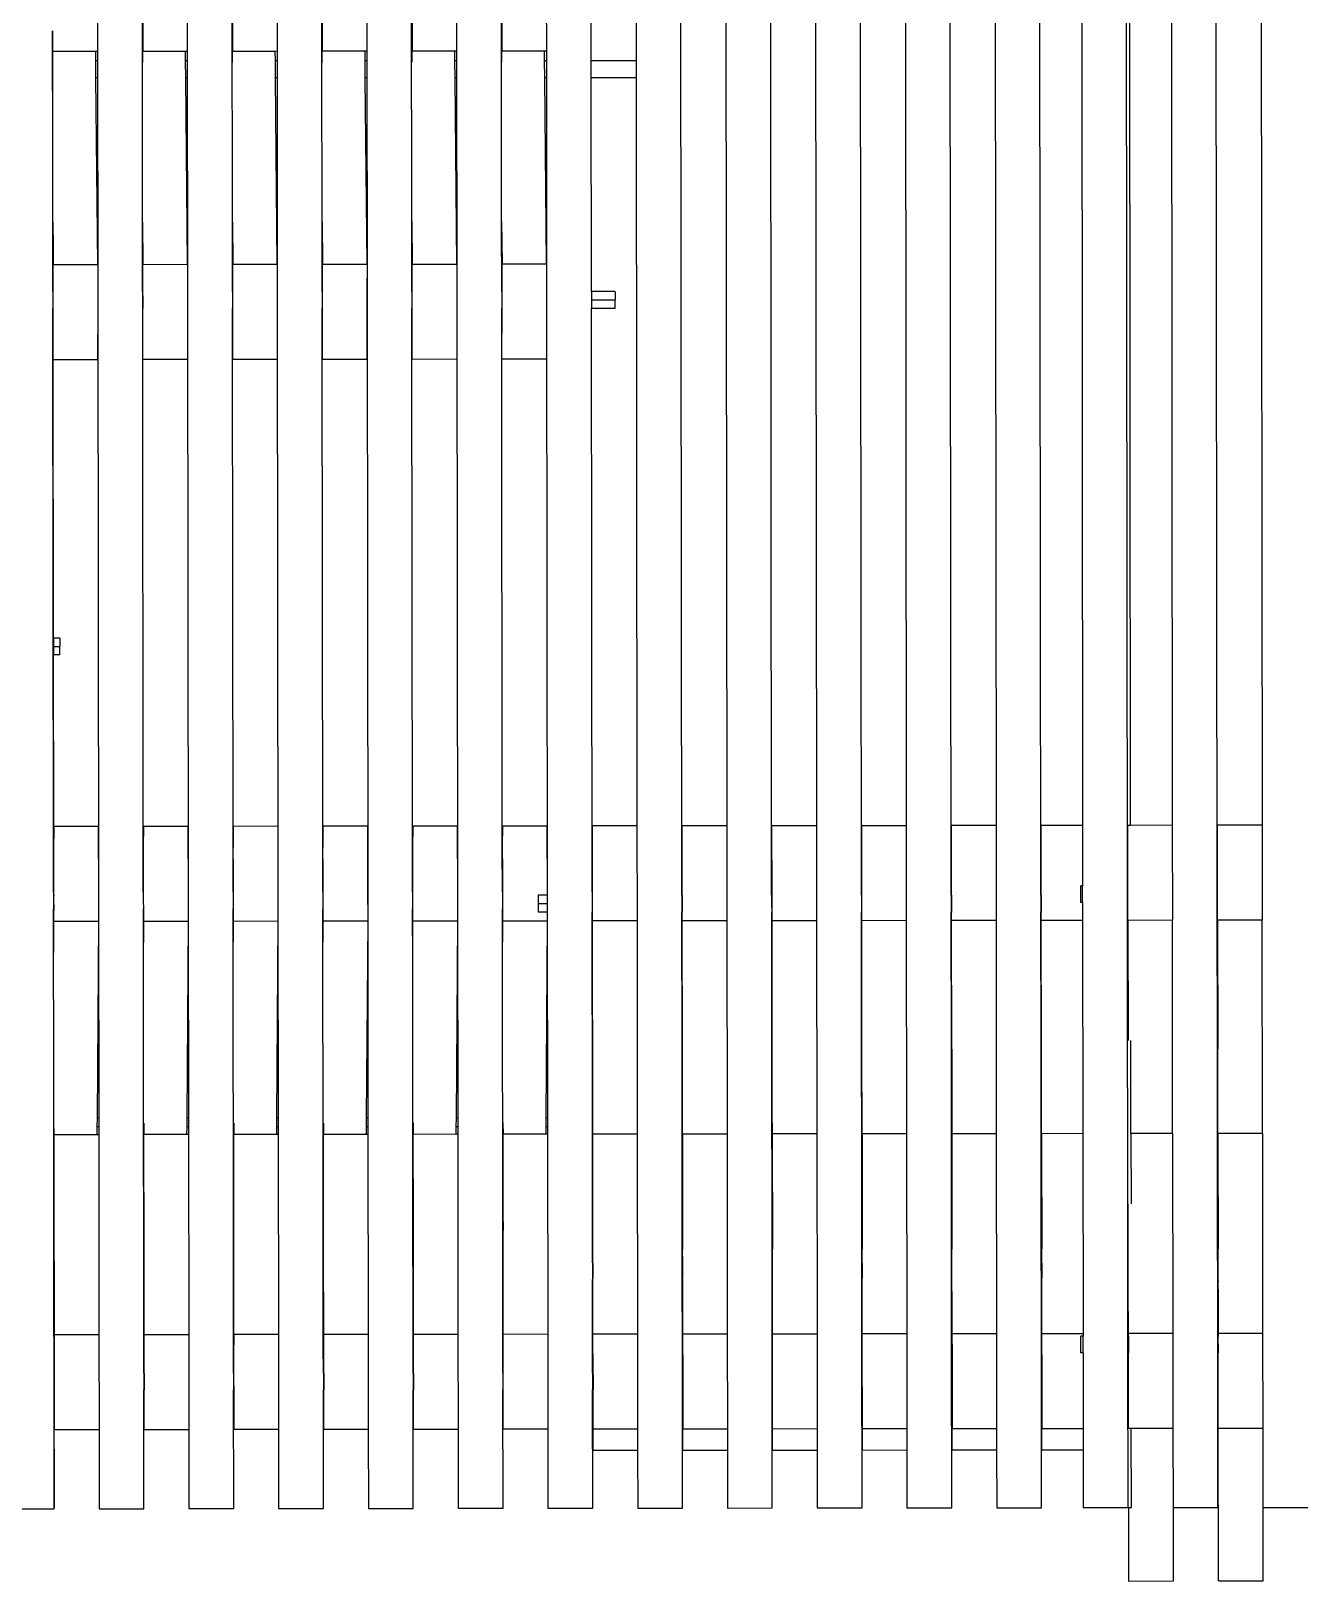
# Model space of a CAD drawing. Extents: x -151 to 185, y -67 to 81.
# Drawn here: x -110.1 to -67.6, y -48.9 to 2.7 of the extents above; entities that cross this region are included whole.
import ezdxf

# ---------------------------------------------------------------- set-up
doc = ezdxf.new("R2010")
doc.units = 0
doc.header["$MEASUREMENT"] = 0
doc.layers.get('0').update_dxf_attribs({"linetype": 'CONTINUOUS'})

msp = doc.modelspace()

# ---------------------------------------------------------------- linework, layer by layer
for p, q in [((-73.555, -25.768), (-73.602, 18.05)), ((-70.563, -25.768), (-70.61, 18.05)), ((-72.104, 16.005), (-72.061, -23.737)), ((-69.111, 16.009), (-69.069, -23.734)), ((-107.894, 8.703), (-107.887, 2.047)), ((-104.902, 8.703), (-104.895, 2.047)), ((-101.91, 8.706), (-101.903, 2.051)), ((-98.918, 8.709), (-98.911, 2.054)), ((-95.926, 8.712), (-95.919, 2.057)), ((-100.406, 1.671), (-100.411, 5.891)), ((-100.398, 5.891), (-100.394, 2.052)), ((-94.422, 1.678), (-94.427, 5.897)), ((-94.414, 5.897), (-94.41, 2.059)), ((-92.93, 5.551), (-92.927, 2.06)), ((-91.43, 1.72), (-91.434, 5.551)), ((-88.408, -26.08), (-88.442, 5.551)), ((-85.416, -26.08), (-85.45, 5.551)), ((-82.424, -26.08), (-82.458, 5.551)), ((-79.432, -26.08), (-79.466, 5.551)), ((-76.44, -26.08), (-76.474, 5.551)), ((-73.45, -23.739), (-73.482, 5.551)), ((-106.385, -3.651), (-106.394, 4.294)), ((-106.381, 4.294), (-106.378, 2.046)), ((-103.393, -3.648), (-103.401, 4.294)), ((-103.389, 4.294), (-103.386, 2.049)), ((-97.409, -3.641), (-97.417, 4.294)), ((-97.405, 4.294), (-97.402, 2.055)), ((-89.936, 3.595), (-89.934, 1.72)), ((-86.944, 3.598), (-86.915, -23.755)), ((-83.952, 3.602), (-83.922, -23.752)), ((-80.96, 3.605), (-80.93, -23.749)), ((-77.968, 3.608), (-77.938, -23.746)), ((-75.082, 3.611), (-75.053, -23.742)), ((-109.38, -1.287), (-109.384, 2.719)), ((-109.377, 2.046), (-109.378, 2.719)), ((-109.377, 2.046), (-107.948, 2.047)), ((-109.373, -1.287), (-109.377, 2.046)), ((-107.948, 2.047), (-107.887, 2.047)), ((-107.945, 1.72), (-107.948, 2.047)), ((-107.887, 1.72), (-107.945, 1.72)), ((-107.939, 1.162), (-107.945, 1.72)), ((-107.887, 2.047), (-107.887, 1.72)), ((-107.887, 1.72), (-107.886, 1.162)), ((-106.378, 2.046), (-104.956, 2.047)), ((-106.378, 1.665), (-106.378, 2.046)), ((-104.956, 2.047), (-104.895, 2.047)), ((-104.953, 1.72), (-104.956, 2.047)), ((-104.895, 1.72), (-104.953, 1.72)), ((-104.947, 1.162), (-104.953, 1.72)), ((-104.895, 2.047), (-104.895, 1.72)), ((-104.895, 1.72), (-104.894, 1.162)), ((-103.386, 2.049), (-101.964, 2.05)), ((-103.386, 1.668), (-103.386, 2.049)), ((-101.964, 2.05), (-101.903, 2.051)), ((-101.96, 1.72), (-101.964, 2.05)), ((-101.903, 1.72), (-101.96, 1.72)), ((-101.955, 1.162), (-101.96, 1.72)), ((-101.903, 2.051), (-101.903, 1.72)), ((-101.903, 1.72), (-101.902, 1.162)), ((-100.401, -3.645), (-100.406, 1.671)), ((-100.394, 2.052), (-98.971, 2.054)), ((-100.394, 1.671), (-100.394, 2.052)), ((-98.971, 2.054), (-98.911, 2.054)), ((-98.968, 1.72), (-98.971, 2.054)), ((-98.91, 1.72), (-98.968, 1.72)), ((-98.963, 1.162), (-98.968, 1.72)), ((-98.911, 2.054), (-98.91, 1.72)), ((-98.91, 1.72), (-98.91, 1.162)), ((-97.402, 2.055), (-95.979, 2.057)), ((-97.402, 1.674), (-97.402, 2.055)), ((-95.979, 2.057), (-95.919, 2.057)), ((-95.976, 1.72), (-95.979, 2.057)), ((-95.918, 1.72), (-95.976, 1.72)), ((-95.971, 1.162), (-95.976, 1.72)), ((-95.919, 2.057), (-95.918, 1.72)), ((-95.918, 1.72), (-95.918, 1.162)), ((-94.417, -3.639), (-94.422, 1.678)), ((-94.41, 2.059), (-92.987, 2.06)), ((-94.41, 1.678), (-94.41, 2.059)), ((-92.987, 2.06), (-92.927, 2.06)), ((-92.984, 1.72), (-92.987, 2.06)), ((-92.926, 1.72), (-92.984, 1.72)), ((-92.979, 1.162), (-92.984, 1.72)), ((-92.927, 2.06), (-92.926, 1.72)), ((-92.926, 1.72), (-92.926, 1.162)), ((-89.934, 1.72), (-91.43, 1.72)), ((-91.43, 1.162), (-91.43, 1.72)), ((-89.934, 1.72), (-89.934, 1.162)), ((-107.886, 1.162), (-107.939, 1.162)), ((-107.88, -5.059), (-107.939, 1.162)), ((-107.886, 1.162), (-107.88, -5.059)), ((-104.894, 1.162), (-104.947, 1.162)), ((-104.888, -5.056), (-104.947, 1.162)), ((-104.894, 1.162), (-104.888, -5.056)), ((-101.902, 1.162), (-101.955, 1.162)), ((-101.896, -5.053), (-101.955, 1.162)), ((-101.902, 1.162), (-101.896, -5.053)), ((-98.91, 1.162), (-98.963, 1.162)), ((-98.904, -5.05), (-98.963, 1.162)), ((-98.91, 1.162), (-98.904, -5.05)), ((-95.918, 1.162), (-95.971, 1.162)), ((-95.912, -5.047), (-95.971, 1.162)), ((-95.918, 1.162), (-95.912, -5.047)), ((-92.926, 1.162), (-92.979, 1.162)), ((-92.92, -5.043), (-92.979, 1.162)), ((-92.926, 1.162), (-92.92, -5.043)), ((-89.934, 1.162), (-91.43, 1.162)), ((-91.422, -5.966), (-91.43, 1.162)), ((-89.934, 1.162), (-89.907, -23.758)), ((-95.915, -0.978), (-95.928, -0.978)), ((-95.928, -0.978), (-95.915, -0.978)), ((-109.377, -3.655), (-109.38, -1.287)), ((-109.377, -3.655), (-109.37, -4.516)), ((-109.375, -5.966), (-109.377, -3.655)), ((-106.385, -3.651), (-106.372, -5.058)), ((-106.383, -5.966), (-106.385, -3.651)), ((-103.393, -3.648), (-103.38, -5.055)), ((-103.39, -5.966), (-103.393, -3.648)), ((-100.401, -3.645), (-100.387, -5.051)), ((-100.398, -5.966), (-100.401, -3.645)), ((-97.409, -3.641), (-97.395, -5.048)), ((-97.406, -5.966), (-97.409, -3.641)), ((-94.417, -3.639), (-94.403, -5.045)), ((-94.414, -5.966), (-94.417, -3.639)), ((-109.37, -4.516), (-109.37, -4.583)), ((-109.37, -4.583), (-109.364, -5.061)), ((-109.366, -8.237), (-109.364, -5.061)), ((-109.364, -5.061), (-107.88, -5.059)), ((-107.88, -5.059), (-107.881, -5.966)), ((-107.88, -5.059), (-107.879, -5.966)), ((-106.372, -5.058), (-104.888, -5.056)), ((-106.372, -5.966), (-106.372, -5.058)), ((-104.888, -5.056), (-104.889, -5.966)), ((-104.888, -5.056), (-104.886, -5.966)), ((-103.38, -5.055), (-101.896, -5.053)), ((-103.38, -5.966), (-103.38, -5.055)), ((-101.896, -5.053), (-101.897, -5.966)), ((-101.896, -5.053), (-101.894, -5.966)), ((-100.388, -5.966), (-100.387, -5.051)), ((-100.387, -5.051), (-98.904, -5.05)), ((-98.904, -5.05), (-98.905, -5.966)), ((-98.904, -5.05), (-98.902, -5.966)), ((-97.396, -5.966), (-97.395, -5.048)), ((-97.395, -5.048), (-95.912, -5.047)), ((-95.912, -5.047), (-95.913, -5.966)), ((-95.912, -5.047), (-95.91, -5.966)), ((-94.404, -5.966), (-94.403, -5.045)), ((-94.403, -5.045), (-92.92, -5.043)), ((-92.92, -5.043), (-92.921, -5.966)), ((-92.92, -5.043), (-92.918, -5.966)), ((-109.367, -5.966), (-109.375, -5.966)), ((-109.375, -5.966), (-109.374, -6.245)), ((-107.879, -5.966), (-107.881, -5.966)), ((-107.881, -5.966), (-107.881, -6.245)), ((-107.879, -5.966), (-107.878, -6.245)), ((-106.372, -5.966), (-106.383, -5.966)), ((-106.383, -5.966), (-106.382, -6.245)), ((-106.373, -6.245), (-106.372, -5.966)), ((-104.886, -5.966), (-104.889, -5.966)), ((-104.889, -5.966), (-104.889, -6.245)), ((-104.886, -5.966), (-104.886, -6.245)), ((-103.38, -5.966), (-103.39, -5.966)), ((-103.39, -5.966), (-103.39, -6.245)), ((-103.38, -6.245), (-103.38, -5.966)), ((-101.894, -5.966), (-101.897, -5.966)), ((-101.897, -5.966), (-101.897, -6.245)), ((-101.894, -5.966), (-101.894, -6.245)), ((-100.388, -5.966), (-100.398, -5.966)), ((-100.398, -5.966), (-100.398, -6.245)), ((-100.388, -6.245), (-100.388, -5.966)), ((-98.902, -5.966), (-98.905, -5.966)), ((-98.905, -5.966), (-98.905, -6.245)), ((-98.902, -5.966), (-98.902, -6.245)), ((-97.396, -5.966), (-97.406, -5.966)), ((-97.406, -5.966), (-97.406, -6.245)), ((-97.396, -6.245), (-97.396, -5.966)), ((-95.91, -5.966), (-95.913, -5.966)), ((-95.913, -5.966), (-95.913, -6.245)), ((-95.91, -5.966), (-95.91, -6.245)), ((-94.404, -5.966), (-94.414, -5.966)), ((-94.414, -5.966), (-94.414, -6.245)), ((-94.404, -6.245), (-94.404, -5.966)), ((-92.918, -5.966), (-92.921, -5.966)), ((-92.921, -5.966), (-92.921, -6.245)), ((-92.918, -5.966), (-92.918, -6.245)), ((-90.634, -5.966), (-91.422, -5.966)), ((-91.422, -5.966), (-91.422, -6.245)), ((-90.634, -5.968), (-90.634, -6.245)), ((-109.374, -6.245), (-109.368, -6.245)), ((-109.374, -6.245), (-109.374, -6.524)), ((-109.367, -6.524), (-109.374, -6.524)), ((-109.373, -7.517), (-109.374, -6.524)), ((-107.882, -6.524), (-107.883, -8.235)), ((-107.881, -6.245), (-107.882, -6.524)), ((-107.878, -6.524), (-107.882, -6.524)), ((-107.881, -6.245), (-107.878, -6.245)), ((-107.878, -6.245), (-107.878, -6.524)), ((-107.878, -6.524), (-107.857, -25.973)), ((-106.382, -6.245), (-106.373, -6.245)), ((-106.382, -6.245), (-106.382, -6.524)), ((-106.373, -6.524), (-106.382, -6.524)), ((-106.381, -7.517), (-106.382, -6.524)), ((-106.374, -8.233), (-106.373, -6.524)), ((-106.373, -6.524), (-106.373, -6.245)), ((-104.889, -6.524), (-104.891, -8.232)), ((-104.889, -6.245), (-104.886, -6.245)), ((-104.889, -6.245), (-104.889, -6.524)), ((-104.886, -6.524), (-104.889, -6.524)), ((-104.886, -6.245), (-104.886, -6.524)), ((-104.886, -6.524), (-104.865, -25.973)), ((-103.39, -6.245), (-103.38, -6.245)), ((-103.39, -6.245), (-103.39, -6.524)), ((-103.381, -6.524), (-103.39, -6.524)), ((-103.389, -7.513), (-103.39, -6.524)), ((-103.382, -8.23), (-103.381, -6.524)), ((-103.381, -6.524), (-103.38, -6.245)), ((-101.897, -6.524), (-101.899, -8.229)), ((-101.897, -6.245), (-101.894, -6.245)), ((-101.897, -6.245), (-101.897, -6.524)), ((-101.894, -6.524), (-101.897, -6.524)), ((-101.894, -6.245), (-101.894, -6.524)), ((-101.894, -6.524), (-101.873, -25.973)), ((-100.398, -6.245), (-100.388, -6.245)), ((-100.398, -6.245), (-100.398, -6.524)), ((-100.389, -6.524), (-100.398, -6.524)), ((-100.397, -7.511), (-100.398, -6.524)), ((-100.39, -8.227), (-100.389, -6.524)), ((-100.389, -6.524), (-100.388, -6.245)), ((-98.905, -6.524), (-98.906, -8.225)), ((-98.905, -6.245), (-98.902, -6.245)), ((-98.905, -6.245), (-98.905, -6.524)), ((-98.902, -6.524), (-98.905, -6.524)), ((-98.902, -6.245), (-98.902, -6.524)), ((-98.902, -6.524), (-98.881, -25.973)), ((-97.406, -6.245), (-97.396, -6.245)), ((-97.406, -6.245), (-97.406, -6.524)), ((-97.396, -6.524), (-97.406, -6.524)), ((-97.405, -7.508), (-97.406, -6.524)), ((-97.398, -8.224), (-97.396, -6.524)), ((-97.396, -6.524), (-97.396, -6.245)), ((-95.913, -6.524), (-95.914, -8.222)), ((-95.913, -6.245), (-95.91, -6.245)), ((-95.913, -6.245), (-95.913, -6.524)), ((-95.91, -6.524), (-95.913, -6.524)), ((-95.91, -6.245), (-95.91, -6.524)), ((-95.91, -6.524), (-95.889, -25.973)), ((-94.414, -6.245), (-94.404, -6.245)), ((-94.414, -6.245), (-94.413, -6.524)), ((-94.404, -6.524), (-94.413, -6.524)), ((-94.412, -7.504), (-94.413, -6.524)), ((-94.406, -8.221), (-94.404, -6.524)), ((-94.404, -6.524), (-94.404, -6.245)), ((-92.921, -6.524), (-92.922, -8.219)), ((-92.921, -6.245), (-92.918, -6.245)), ((-92.921, -6.245), (-92.921, -6.524)), ((-92.917, -6.524), (-92.921, -6.524)), ((-92.918, -6.245), (-92.917, -6.524)), ((-92.917, -6.524), (-92.896, -25.973)), ((-91.422, -6.245), (-90.634, -6.245)), ((-91.422, -6.245), (-91.421, -6.524)), ((-90.634, -6.524), (-91.421, -6.524)), ((-91.4, -25.973), (-91.421, -6.524)), ((-90.634, -6.523), (-90.634, -6.245)), ((-109.366, -8.237), (-109.373, -7.517)), ((-109.355, -24.498), (-109.373, -7.517)), ((-106.374, -8.233), (-106.381, -7.517)), ((-106.363, -24.492), (-106.381, -7.517)), ((-103.382, -8.23), (-103.389, -7.513)), ((-103.371, -24.489), (-103.389, -7.513)), ((-100.39, -8.227), (-100.397, -7.511)), ((-100.378, -24.486), (-100.397, -7.511)), ((-97.398, -8.224), (-97.405, -7.508)), ((-97.386, -24.482), (-97.405, -7.508)), ((-94.406, -8.221), (-94.412, -7.504)), ((-94.394, -24.48), (-94.412, -7.504)), ((-107.883, -8.235), (-109.366, -8.237)), ((-109.356, -17.514), (-109.366, -8.237)), ((-104.891, -8.232), (-106.374, -8.233)), ((-101.899, -8.229), (-103.382, -8.23)), ((-98.906, -8.225), (-100.39, -8.227)), ((-95.914, -8.222), (-97.398, -8.224)), ((-92.922, -8.219), (-94.406, -8.221)), ((-109.139, -17.514), (-109.356, -17.514)), ((-109.356, -17.514), (-109.356, -17.792)), ((-109.139, -17.515), (-109.139, -17.792)), ((-109.356, -17.792), (-109.139, -17.792)), ((-109.356, -17.792), (-109.355, -18.071)), ((-109.139, -18.071), (-109.355, -18.071)), ((-109.349, -23.779), (-109.355, -18.071)), ((-109.139, -18.07), (-109.139, -17.792)), ((-88.399, -23.757), (-86.915, -23.755)), ((-86.915, -23.755), (-86.911, -26.931)), ((-85.407, -23.754), (-83.922, -23.752)), ((-85.404, -26.08), (-85.407, -23.754)), ((-83.922, -23.752), (-83.919, -26.928)), ((-82.415, -23.75), (-80.93, -23.749)), ((-82.412, -26.08), (-82.415, -23.75)), ((-80.93, -23.749), (-80.927, -26.924)), ((-79.422, -23.747), (-77.938, -23.746)), ((-79.42, -26.08), (-79.422, -23.747)), ((-77.938, -23.746), (-77.935, -26.921)), ((-76.43, -23.744), (-75.053, -23.742)), ((-76.428, -26.08), (-76.43, -23.744)), ((-75.053, -23.742), (-75.051, -25.768)), ((-73.545, -23.739), (-73.45, -23.739)), ((-73.543, -25.768), (-73.545, -23.739)), ((-73.45, -23.739), (-72.061, -23.737)), ((-72.061, -23.737), (-72.058, -26.913)), ((-70.553, -23.736), (-69.069, -23.734)), ((-70.551, -25.768), (-70.553, -23.736)), ((-69.069, -23.734), (-69.065, -26.91)), ((-109.349, -23.885), (-109.355, -24.498)), ((-109.349, -23.779), (-107.866, -23.778)), ((-109.349, -23.779), (-109.349, -23.885)), ((-109.347, -25.973), (-109.349, -23.885)), ((-109.343, -25.973), (-109.349, -23.885)), ((-107.866, -23.778), (-107.86, -25.973)), ((-106.357, -23.776), (-106.363, -24.492)), ((-106.357, -23.776), (-104.874, -23.775)), ((-106.351, -25.973), (-106.357, -23.776)), ((-104.874, -23.775), (-104.868, -25.973)), ((-103.365, -23.773), (-103.371, -24.489)), ((-103.365, -23.773), (-101.882, -23.771)), ((-103.359, -25.973), (-103.365, -23.773)), ((-101.882, -23.771), (-101.876, -25.973)), ((-100.373, -23.77), (-100.378, -24.486)), ((-100.373, -23.77), (-98.89, -23.768)), ((-100.367, -25.973), (-100.373, -23.77)), ((-98.89, -23.768), (-98.883, -25.973)), ((-97.381, -23.766), (-97.386, -24.482)), ((-97.381, -23.766), (-95.898, -23.765)), ((-97.375, -25.973), (-97.381, -23.766)), ((-95.898, -23.765), (-95.891, -25.973)), ((-94.389, -23.763), (-94.394, -24.48)), ((-94.389, -23.763), (-92.906, -23.762)), ((-94.382, -25.973), (-94.389, -23.763)), ((-92.906, -23.762), (-92.899, -25.973)), ((-91.391, -23.76), (-89.907, -23.758)), ((-91.389, -25.973), (-91.391, -23.76)), ((-89.907, -23.758), (-89.903, -26.934)), ((-88.396, -26.08), (-88.399, -23.757)), ((-109.353, -25.973), (-109.355, -24.498)), ((-106.361, -25.973), (-106.363, -24.492)), ((-103.369, -25.973), (-103.371, -24.489)), ((-100.377, -25.973), (-100.378, -24.486)), ((-97.385, -25.973), (-97.386, -24.482)), ((-94.393, -25.973), (-94.394, -24.48)), ((-75.051, -25.768), (-75.115, -25.768)), ((-75.115, -26.324), (-75.115, -25.769)), ((-75.05, -26.325), (-75.051, -25.768)), ((-73.543, -25.768), (-73.555, -25.768)), ((-73.554, -26.325), (-73.555, -25.768)), ((-73.542, -26.325), (-73.543, -25.768)), ((-70.551, -25.768), (-70.563, -25.768)), ((-70.562, -26.325), (-70.563, -25.768)), ((-70.55, -26.325), (-70.551, -25.768)), ((-109.347, -25.973), (-109.353, -25.973)), ((-109.353, -25.973), (-109.353, -26.252)), ((-109.353, -26.252), (-109.347, -26.252)), ((-109.353, -26.252), (-109.353, -26.531)), ((-109.347, -25.998), (-109.347, -25.973)), ((-109.343, -25.973), (-109.347, -25.973)), ((-109.347, -26.026), (-109.347, -26.005)), ((-109.343, -26.026), (-109.347, -26.026)), ((-109.347, -26.055), (-109.347, -26.026)), ((-109.347, -26.065), (-109.347, -26.112)), ((-109.347, -26.162), (-109.347, -26.124)), ((-109.347, -26.214), (-109.347, -26.175)), ((-109.347, -26.252), (-109.347, -26.227)), ((-109.347, -26.252), (-109.342, -26.252)), ((-109.347, -26.277), (-109.347, -26.252)), ((-109.347, -26.305), (-109.347, -26.29)), ((-109.347, -26.305), (-109.342, -26.305)), ((-109.347, -26.329), (-109.347, -26.305)), ((-109.343, -26.026), (-109.343, -25.973)), ((-109.342, -26.252), (-109.343, -26.026)), ((-109.342, -26.305), (-109.342, -26.252)), ((-109.342, -26.531), (-109.342, -26.305)), ((-107.857, -25.973), (-107.86, -25.973)), ((-107.86, -25.973), (-107.859, -26.252)), ((-107.859, -26.252), (-107.857, -26.252)), ((-107.859, -26.252), (-107.858, -26.531)), ((-107.857, -25.973), (-107.857, -26.252)), ((-107.857, -26.252), (-107.857, -26.531)), ((-106.351, -25.973), (-106.361, -25.973)), ((-106.361, -25.973), (-106.361, -26.252)), ((-106.361, -26.252), (-106.35, -26.252)), ((-106.361, -26.252), (-106.36, -26.531)), ((-106.35, -26.252), (-106.351, -25.973)), ((-106.349, -26.531), (-106.35, -26.252)), ((-104.865, -25.973), (-104.868, -25.973)), ((-104.868, -25.973), (-104.867, -26.252)), ((-104.867, -26.252), (-104.865, -26.252)), ((-104.867, -26.252), (-104.866, -26.531)), ((-104.865, -25.973), (-104.865, -26.252)), ((-104.865, -26.252), (-104.864, -26.531)), ((-103.359, -25.973), (-103.369, -25.973)), ((-103.369, -25.973), (-103.369, -26.252)), ((-103.369, -26.252), (-103.358, -26.252)), ((-103.369, -26.252), (-103.368, -26.531)), ((-103.358, -26.252), (-103.359, -25.973)), ((-103.357, -26.531), (-103.358, -26.252)), ((-101.873, -25.973), (-101.876, -25.973)), ((-101.876, -25.973), (-101.875, -26.252)), ((-101.875, -26.252), (-101.873, -26.252)), ((-101.875, -26.252), (-101.874, -26.531)), ((-101.873, -25.973), (-101.873, -26.252)), ((-101.873, -26.252), (-101.872, -26.531)), ((-100.367, -25.973), (-100.377, -25.973)), ((-100.377, -25.973), (-100.377, -26.252)), ((-100.377, -26.252), (-100.366, -26.252)), ((-100.377, -26.252), (-100.376, -26.531)), ((-100.366, -26.252), (-100.367, -25.973)), ((-100.365, -26.531), (-100.366, -26.252)), ((-98.881, -25.973), (-98.883, -25.973)), ((-98.883, -25.973), (-98.883, -26.252)), ((-98.883, -26.252), (-98.88, -26.252)), ((-98.883, -26.252), (-98.882, -26.531)), ((-98.881, -25.973), (-98.88, -26.252)), ((-98.88, -26.252), (-98.88, -26.531)), ((-97.375, -25.973), (-97.385, -25.973)), ((-97.385, -25.973), (-97.384, -26.252)), ((-97.384, -26.252), (-97.374, -26.252)), ((-97.384, -26.252), (-97.384, -26.531)), ((-97.374, -26.252), (-97.375, -25.973)), ((-97.373, -26.531), (-97.374, -26.252)), ((-95.889, -25.973), (-95.891, -25.973)), ((-95.891, -25.973), (-95.89, -26.252)), ((-95.89, -26.252), (-95.888, -26.252)), ((-95.89, -26.252), (-95.89, -26.531)), ((-95.889, -25.973), (-95.888, -26.252)), ((-95.888, -26.252), (-95.888, -26.531)), ((-94.382, -25.973), (-94.393, -25.973)), ((-94.393, -25.973), (-94.392, -26.252)), ((-94.392, -26.252), (-94.382, -26.252)), ((-94.392, -26.252), (-94.392, -26.531)), ((-94.382, -26.252), (-94.382, -25.973)), ((-94.381, -26.531), (-94.382, -26.252)), ((-92.899, -26.08), (-93.197, -26.08)), ((-93.197, -26.081), (-93.197, -26.358)), ((-92.896, -25.973), (-92.899, -25.973)), ((-92.899, -25.973), (-92.899, -26.08)), ((-92.899, -26.08), (-92.899, -26.111)), ((-92.896, -26.08), (-92.899, -26.08)), ((-92.899, -26.118), (-92.899, -26.161)), ((-92.899, -26.172), (-92.898, -26.218)), ((-92.898, -26.23), (-92.898, -26.252)), ((-92.898, -26.252), (-92.896, -26.252)), ((-92.898, -26.252), (-92.898, -26.269)), ((-92.898, -26.282), (-92.898, -26.333)), ((-92.896, -25.973), (-92.896, -26.08)), ((-92.896, -26.08), (-92.896, -26.252)), ((-92.896, -26.252), (-92.896, -26.358)), ((-91.389, -25.973), (-91.4, -25.973)), ((-91.4, -25.973), (-91.4, -26.08)), ((-91.388, -26.08), (-91.4, -26.08)), ((-91.4, -26.08), (-91.4, -26.252)), ((-91.4, -26.252), (-91.388, -26.252)), ((-91.4, -26.252), (-91.4, -26.358)), ((-91.388, -26.08), (-91.389, -25.973)), ((-91.388, -26.252), (-91.388, -26.08)), ((-91.388, -26.358), (-91.388, -26.252)), ((-88.396, -26.08), (-88.408, -26.08)), ((-88.408, -26.08), (-88.408, -26.358)), ((-88.396, -26.08), (-88.396, -26.358)), ((-85.404, -26.08), (-85.416, -26.08)), ((-85.416, -26.08), (-85.416, -26.358)), ((-85.404, -26.358), (-85.404, -26.08)), ((-82.412, -26.08), (-82.424, -26.08)), ((-82.424, -26.08), (-82.424, -26.358)), ((-82.412, -26.358), (-82.412, -26.08)), ((-79.42, -26.08), (-79.432, -26.08)), ((-79.432, -26.08), (-79.432, -26.358)), ((-79.42, -26.08), (-79.42, -26.358)), ((-76.428, -26.08), (-76.44, -26.08)), ((-76.44, -26.08), (-76.439, -26.358)), ((-76.428, -26.08), (-76.428, -26.358)), ((-75.05, -26.325), (-75.115, -26.325)), ((-75.05, -26.325), (-75.05, -26.918)), ((-73.542, -26.325), (-73.554, -26.325)), ((-73.541, -38.658), (-73.554, -26.325)), ((-73.542, -26.915), (-73.542, -26.325)), ((-70.55, -26.325), (-70.562, -26.325)), ((-70.557, -31.198), (-70.562, -26.325)), ((-70.55, -26.911), (-70.55, -26.325)), ((-109.346, -26.531), (-109.353, -26.531)), ((-109.351, -28.365), (-109.353, -26.531)), ((-109.347, -26.38), (-109.347, -26.342)), ((-109.347, -26.392), (-109.346, -26.439)), ((-109.346, -26.449), (-109.346, -26.493)), ((-109.346, -26.531), (-109.346, -26.5)), ((-109.342, -26.531), (-109.346, -26.531)), ((-109.346, -26.531), (-109.346, -26.584)), ((-109.341, -26.584), (-109.346, -26.584)), ((-109.345, -27.623), (-109.346, -26.584)), ((-109.341, -26.584), (-109.342, -26.531)), ((-109.34, -26.955), (-109.341, -26.584)), ((-107.857, -26.531), (-107.858, -26.531)), ((-107.858, -26.531), (-107.857, -26.953)), ((-107.857, -26.531), (-107.857, -26.953)), ((-106.349, -26.531), (-106.36, -26.531)), ((-106.359, -28.359), (-106.36, -26.531)), ((-106.348, -26.952), (-106.349, -26.531)), ((-104.864, -26.531), (-104.866, -26.531)), ((-104.866, -26.531), (-104.865, -26.95)), ((-104.864, -26.531), (-104.865, -26.95)), ((-103.357, -26.531), (-103.368, -26.531)), ((-103.366, -28.355), (-103.368, -26.531)), ((-103.356, -26.948), (-103.357, -26.531)), ((-101.872, -26.531), (-101.874, -26.531)), ((-101.874, -26.531), (-101.873, -26.947)), ((-101.872, -26.531), (-101.873, -26.947)), ((-100.365, -26.531), (-100.376, -26.531)), ((-100.374, -28.352), (-100.376, -26.531)), ((-100.364, -26.945), (-100.365, -26.531)), ((-98.88, -26.531), (-98.882, -26.531)), ((-98.882, -26.531), (-98.881, -26.944)), ((-98.88, -26.531), (-98.881, -26.944)), ((-97.373, -26.531), (-97.384, -26.531)), ((-97.382, -28.349), (-97.384, -26.531)), ((-97.372, -26.942), (-97.373, -26.531)), ((-95.888, -26.531), (-95.89, -26.531)), ((-95.89, -26.531), (-95.888, -26.941)), ((-95.888, -26.531), (-95.888, -26.941)), ((-94.381, -26.531), (-94.392, -26.531)), ((-94.39, -28.345), (-94.392, -26.531)), ((-94.38, -26.939), (-94.381, -26.531)), ((-93.197, -26.358), (-92.898, -26.358)), ((-93.197, -26.358), (-93.197, -26.636)), ((-92.897, -26.637), (-93.197, -26.637)), ((-92.898, -26.346), (-92.898, -26.358)), ((-92.898, -26.358), (-92.898, -26.383)), ((-92.898, -26.358), (-92.896, -26.358)), ((-92.898, -26.396), (-92.898, -26.435)), ((-92.898, -26.448), (-92.898, -26.486)), ((-92.898, -26.499), (-92.897, -26.531)), ((-92.896, -26.531), (-92.897, -26.531)), ((-92.897, -26.531), (-92.897, -26.545)), ((-92.897, -26.555), (-92.897, -26.606)), ((-92.897, -26.612), (-92.897, -26.637)), ((-92.897, -26.637), (-92.896, -26.937)), ((-92.896, -26.637), (-92.897, -26.637)), ((-92.896, -26.358), (-92.896, -26.531)), ((-92.896, -26.531), (-92.896, -26.637)), ((-92.896, -26.637), (-92.896, -26.937)), ((-91.4, -26.358), (-91.388, -26.358)), ((-91.4, -26.358), (-91.4, -26.531)), ((-91.388, -26.531), (-91.4, -26.531)), ((-91.4, -26.531), (-91.4, -26.637)), ((-91.388, -26.637), (-91.4, -26.637)), ((-91.392, -33.5), (-91.4, -26.637)), ((-91.388, -26.531), (-91.388, -26.358)), ((-91.388, -26.637), (-91.388, -26.531)), ((-91.388, -26.936), (-91.388, -26.637)), ((-88.408, -26.358), (-88.396, -26.358)), ((-88.408, -26.358), (-88.408, -26.637)), ((-88.396, -26.637), (-88.408, -26.637)), ((-88.403, -31.219), (-88.408, -26.637)), ((-88.396, -26.358), (-88.396, -26.637)), ((-88.395, -26.932), (-88.396, -26.637)), ((-85.416, -26.358), (-85.404, -26.358)), ((-85.416, -26.358), (-85.415, -26.637)), ((-85.404, -26.637), (-85.415, -26.637)), ((-85.411, -31.216), (-85.415, -26.637)), ((-85.404, -26.637), (-85.404, -26.358)), ((-85.403, -26.929), (-85.404, -26.637)), ((-82.424, -26.358), (-82.412, -26.358)), ((-82.424, -26.358), (-82.423, -26.637)), ((-82.411, -26.637), (-82.423, -26.637)), ((-82.418, -31.213), (-82.423, -26.637)), ((-82.411, -26.637), (-82.412, -26.358)), ((-82.411, -26.926), (-82.411, -26.637)), ((-79.432, -26.358), (-79.42, -26.358)), ((-79.432, -26.358), (-79.431, -26.637)), ((-79.419, -26.637), (-79.431, -26.637)), ((-79.426, -31.21), (-79.431, -26.637)), ((-79.42, -26.358), (-79.419, -26.637)), ((-79.419, -26.923), (-79.419, -26.637)), ((-76.439, -26.358), (-76.428, -26.358)), ((-76.439, -26.358), (-76.439, -26.637)), ((-76.427, -26.637), (-76.439, -26.637)), ((-76.434, -31.206), (-76.439, -26.637)), ((-76.428, -26.358), (-76.427, -26.637)), ((-76.427, -26.92), (-76.427, -26.637)), ((-109.345, -27.623), (-109.34, -26.955)), ((-107.857, -26.953), (-109.34, -26.955)), ((-107.857, -26.953), (-107.905, -33.5)), ((-107.857, -26.953), (-107.849, -33.5)), ((-106.359, -28.359), (-106.348, -26.952)), ((-104.865, -26.95), (-106.348, -26.952)), ((-104.865, -26.95), (-104.913, -33.5)), ((-104.865, -26.95), (-104.857, -33.5)), ((-103.366, -28.355), (-103.356, -26.948)), ((-101.873, -26.947), (-103.356, -26.948)), ((-101.873, -26.947), (-101.921, -33.5)), ((-101.873, -26.947), (-101.865, -33.5)), ((-100.374, -28.352), (-100.364, -26.945)), ((-98.881, -26.944), (-100.364, -26.945)), ((-98.881, -26.944), (-98.929, -33.5)), ((-98.881, -26.944), (-98.873, -33.5)), ((-97.382, -28.349), (-97.372, -26.942)), ((-95.888, -26.941), (-97.372, -26.942)), ((-95.888, -26.941), (-95.937, -33.5)), ((-95.888, -26.941), (-95.881, -33.5)), ((-94.39, -28.345), (-94.38, -26.939)), ((-92.896, -26.937), (-94.38, -26.939)), ((-92.896, -26.937), (-92.944, -33.5)), ((-92.896, -26.937), (-92.888, -33.5)), ((-89.903, -26.934), (-91.388, -26.936)), ((-91.381, -33.5), (-91.388, -26.936)), ((-89.903, -26.934), (-89.896, -34.038)), ((-86.911, -26.931), (-88.395, -26.932)), ((-88.391, -31.219), (-88.395, -26.932)), ((-86.911, -26.931), (-86.904, -34.034)), ((-83.919, -26.928), (-85.403, -26.929)), ((-85.399, -31.216), (-85.403, -26.929)), ((-83.919, -26.928), (-83.911, -34.031)), ((-80.927, -26.924), (-82.411, -26.926)), ((-82.407, -31.213), (-82.411, -26.926)), ((-80.927, -26.924), (-80.919, -34.028)), ((-77.935, -26.921), (-79.419, -26.923)), ((-79.414, -31.21), (-79.419, -26.923)), ((-77.935, -26.921), (-77.927, -34.025)), ((-75.05, -26.918), (-76.427, -26.92)), ((-76.422, -31.206), (-76.427, -26.92)), ((-75.05, -26.918), (-75.042, -34.022)), ((-72.058, -26.913), (-73.542, -26.915)), ((-73.542, -26.915), (-73.537, -30.919)), ((-72.05, -34.017), (-72.058, -26.913)), ((-69.065, -26.91), (-70.55, -26.911)), ((-70.55, -26.911), (-70.545, -31.198)), ((-69.058, -34.013), (-69.065, -26.91)), ((-109.351, -28.365), (-109.345, -27.623)), ((-109.348, -30.729), (-109.351, -28.365)), ((-106.353, -33.674), (-106.359, -28.359)), ((-103.357, -36.965), (-103.366, -28.355)), ((-100.369, -33.668), (-100.374, -28.352)), ((-97.373, -36.965), (-97.382, -28.349)), ((-94.381, -36.965), (-94.39, -28.345)), ((-109.339, -39.018), (-109.348, -30.729)), ((-109.335, -36.965), (-109.342, -30.729)), ((-73.439, -34.018), (-73.442, -30.919)), ((-95.883, -31.009), (-95.896, -31.009)), ((-95.896, -31.009), (-95.883, -31.009)), ((-88.391, -31.219), (-88.403, -31.219)), ((-88.399, -34.395), (-88.403, -31.219)), ((-88.387, -34.036), (-88.391, -31.219)), ((-85.399, -31.216), (-85.411, -31.216)), ((-85.403, -37.872), (-85.411, -31.216)), ((-85.396, -33.652), (-85.399, -31.216)), ((-82.407, -31.213), (-82.418, -31.213)), ((-82.415, -34.389), (-82.418, -31.213)), ((-82.403, -34.03), (-82.407, -31.213)), ((-79.414, -31.21), (-79.426, -31.21)), ((-79.419, -37.865), (-79.426, -31.21)), ((-79.414, -31.21), (-79.412, -33.646)), ((-76.422, -31.206), (-76.434, -31.206)), ((-76.431, -34.382), (-76.434, -31.206)), ((-76.418, -34.023), (-76.422, -31.206)), ((-70.545, -31.198), (-70.557, -31.198)), ((-70.553, -34.374), (-70.557, -31.198)), ((-70.541, -34.015), (-70.545, -31.198)), ((-107.905, -33.5), (-107.907, -33.778)), ((-107.849, -33.5), (-107.905, -33.5)), ((-107.849, -33.5), (-107.849, -33.778)), ((-104.913, -33.5), (-104.915, -33.778)), ((-104.857, -33.5), (-104.913, -33.5)), ((-104.857, -33.5), (-104.857, -33.778)), ((-101.921, -33.5), (-101.923, -33.778)), ((-101.865, -33.5), (-101.921, -33.5)), ((-101.865, -33.5), (-101.864, -33.778)), ((-98.929, -33.5), (-98.931, -33.778)), ((-98.873, -33.5), (-98.929, -33.5)), ((-98.873, -33.5), (-98.872, -33.778)), ((-95.937, -33.5), (-95.939, -33.778)), ((-95.881, -33.5), (-95.937, -33.5)), ((-95.881, -33.5), (-95.88, -33.778)), ((-92.944, -33.5), (-92.947, -33.778)), ((-92.888, -33.5), (-92.944, -33.5)), ((-92.888, -33.5), (-92.888, -33.778)), ((-91.381, -33.5), (-91.392, -33.5)), ((-91.392, -33.778), (-91.392, -33.5)), ((-91.38, -33.778), (-91.381, -33.5)), ((-107.909, -34.057), (-109.332, -34.058)), ((-109.329, -36.965), (-109.332, -34.058)), ((-107.907, -33.778), (-107.909, -34.057)), ((-107.848, -34.057), (-107.909, -34.057)), ((-107.907, -33.778), (-107.849, -33.778)), ((-107.849, -33.778), (-107.848, -34.057)), ((-107.848, -34.057), (-107.841, -40.712)), ((-106.348, -37.894), (-106.353, -33.674)), ((-106.34, -33.674), (-106.34, -34.055)), ((-104.917, -34.054), (-106.34, -34.055)), ((-106.336, -37.894), (-106.34, -34.055)), ((-104.915, -33.778), (-104.917, -34.054)), ((-104.856, -34.054), (-104.917, -34.054)), ((-104.915, -33.778), (-104.857, -33.778)), ((-104.857, -33.778), (-104.856, -34.054)), ((-104.856, -34.054), (-104.849, -40.709)), ((-103.348, -33.671), (-103.348, -34.052)), ((-101.925, -34.051), (-103.348, -34.052)), ((-103.344, -36.965), (-103.348, -34.052)), ((-101.923, -33.778), (-101.925, -34.051)), ((-101.864, -34.05), (-101.925, -34.051)), ((-101.923, -33.778), (-101.864, -33.778)), ((-101.864, -33.778), (-101.864, -34.05)), ((-101.864, -34.05), (-101.857, -40.706)), ((-100.364, -37.888), (-100.369, -33.668)), ((-100.356, -33.668), (-100.355, -34.049)), ((-98.933, -34.047), (-100.355, -34.049)), ((-100.351, -37.888), (-100.355, -34.049)), ((-98.931, -33.778), (-98.933, -34.047)), ((-98.872, -34.047), (-98.933, -34.047)), ((-98.931, -33.778), (-98.872, -33.778)), ((-98.872, -33.778), (-98.872, -34.047)), ((-98.872, -34.047), (-98.865, -40.703)), ((-97.364, -33.665), (-97.363, -34.046)), ((-95.941, -34.044), (-97.363, -34.046)), ((-97.36, -36.965), (-97.363, -34.046)), ((-95.939, -33.778), (-95.941, -34.044)), ((-95.88, -34.044), (-95.941, -34.044)), ((-95.939, -33.778), (-95.88, -33.778)), ((-95.88, -33.778), (-95.88, -34.044)), ((-95.88, -34.044), (-95.873, -40.699)), ((-94.372, -33.662), (-94.371, -34.042)), ((-92.948, -34.041), (-94.371, -34.042)), ((-94.368, -36.965), (-94.371, -34.042)), ((-92.947, -33.778), (-92.948, -34.041)), ((-92.888, -34.041), (-92.948, -34.041)), ((-92.947, -33.778), (-92.888, -33.778)), ((-92.888, -33.778), (-92.888, -34.041)), ((-92.888, -34.041), (-92.881, -40.696)), ((-91.392, -33.778), (-91.38, -33.778)), ((-91.392, -34.057), (-91.392, -33.778)), ((-91.38, -34.057), (-91.392, -34.057)), ((-91.387, -38.326), (-91.392, -34.057)), ((-91.379, -34.039), (-91.38, -33.778)), ((-91.38, -34.057), (-91.379, -34.039)), ((-91.374, -38.326), (-91.38, -34.057)), ((-89.896, -34.038), (-91.379, -34.039)), ((-89.896, -34.038), (-89.889, -40.693)), ((-86.904, -34.034), (-88.387, -34.036)), ((-88.387, -34.036), (-88.387, -34.395)), ((-86.904, -34.034), (-86.896, -40.69)), ((-85.396, -33.652), (-85.395, -34.033)), ((-83.911, -34.031), (-85.395, -34.033)), ((-85.395, -34.033), (-85.391, -37.872)), ((-83.911, -34.031), (-83.904, -40.687)), ((-80.919, -34.028), (-82.403, -34.03)), ((-82.403, -34.03), (-82.403, -34.389)), ((-80.919, -34.028), (-80.912, -40.683)), ((-79.412, -33.646), (-79.411, -34.026)), ((-77.927, -34.025), (-79.411, -34.026)), ((-79.411, -34.026), (-79.406, -37.865)), ((-77.927, -34.025), (-77.92, -40.68)), ((-76.418, -34.023), (-76.419, -34.382)), ((-75.042, -34.022), (-76.418, -34.023)), ((-75.042, -34.022), (-75.035, -40.677)), ((-72.05, -34.017), (-73.439, -34.018)), ((-73.439, -34.018), (-73.437, -36.356)), ((-72.05, -34.017), (-72.043, -40.672)), ((-70.541, -34.015), (-70.542, -34.374)), ((-69.058, -34.013), (-70.541, -34.015)), ((-69.058, -34.013), (-69.051, -40.669)), ((-88.399, -34.395), (-88.387, -34.395)), ((-88.396, -37.875), (-88.399, -34.395)), ((-88.387, -34.395), (-88.383, -37.875)), ((-82.415, -34.389), (-82.403, -34.389)), ((-82.411, -37.868), (-82.415, -34.389)), ((-82.403, -34.389), (-82.399, -37.868)), ((-76.431, -34.382), (-76.419, -34.382)), ((-76.427, -37.862), (-76.431, -34.382)), ((-76.419, -34.382), (-76.414, -37.862)), ((-70.553, -34.374), (-70.542, -34.374)), ((-70.55, -37.854), (-70.553, -34.374)), ((-70.542, -34.374), (-70.537, -37.854)), ((-73.528, -38.658), (-73.531, -36.356)), ((-109.329, -36.965), (-109.335, -36.965)), ((-109.335, -37.244), (-109.335, -36.965)), ((-109.328, -37.244), (-109.329, -36.965)), ((-103.344, -36.965), (-103.357, -36.965)), ((-103.357, -37.244), (-103.357, -36.965)), ((-103.344, -37.244), (-103.344, -36.965)), ((-97.36, -36.965), (-97.373, -36.965)), ((-97.373, -37.244), (-97.373, -36.965)), ((-97.36, -37.244), (-97.36, -36.965)), ((-94.368, -36.965), (-94.381, -36.965)), ((-94.38, -37.244), (-94.381, -36.965)), ((-94.368, -36.965), (-94.368, -37.244)), ((-109.335, -37.244), (-109.328, -37.244)), ((-109.335, -37.523), (-109.335, -37.244)), ((-109.328, -37.523), (-109.335, -37.523)), ((-109.333, -39.018), (-109.335, -37.523)), ((-109.328, -37.523), (-109.328, -37.244)), ((-109.327, -39.018), (-109.328, -37.523)), ((-103.357, -37.244), (-103.344, -37.244)), ((-103.357, -37.523), (-103.357, -37.244)), ((-103.344, -37.523), (-103.357, -37.523)), ((-103.356, -37.891), (-103.357, -37.523)), ((-103.344, -37.523), (-103.344, -37.244)), ((-103.343, -37.891), (-103.344, -37.523)), ((-97.373, -37.244), (-97.36, -37.244)), ((-97.372, -37.523), (-97.373, -37.244)), ((-97.36, -37.523), (-97.372, -37.523)), ((-97.372, -37.884), (-97.372, -37.523)), ((-97.36, -37.523), (-97.36, -37.244)), ((-97.359, -37.884), (-97.36, -37.523)), ((-94.38, -37.244), (-94.368, -37.244)), ((-94.38, -37.523), (-94.38, -37.244)), ((-94.367, -37.523), (-94.38, -37.523)), ((-94.38, -37.881), (-94.38, -37.523)), ((-94.367, -37.523), (-94.368, -37.244)), ((-94.367, -37.881), (-94.367, -37.523)), ((-106.348, -37.894), (-106.336, -37.894)), ((-106.345, -41.07), (-106.348, -37.894)), ((-106.333, -40.711), (-106.336, -37.894)), ((-103.356, -37.891), (-103.343, -37.891)), ((-103.355, -39.018), (-103.356, -37.891)), ((-103.342, -39.018), (-103.343, -37.891)), ((-100.364, -37.888), (-100.351, -37.888)), ((-100.361, -41.063), (-100.364, -37.888)), ((-100.348, -40.704), (-100.351, -37.888)), ((-97.372, -37.884), (-97.359, -37.884)), ((-97.371, -39.018), (-97.372, -37.884)), ((-97.358, -39.018), (-97.359, -37.884)), ((-94.38, -37.881), (-94.367, -37.881)), ((-94.379, -39.018), (-94.38, -37.881)), ((-94.366, -39.018), (-94.367, -37.881)), ((-88.396, -37.875), (-88.383, -37.875)), ((-88.395, -38.326), (-88.396, -37.875)), ((-88.382, -38.326), (-88.383, -37.875)), ((-85.403, -37.872), (-85.391, -37.872)), ((-85.4, -41.047), (-85.403, -37.872)), ((-85.388, -40.688), (-85.391, -37.872)), ((-82.411, -37.868), (-82.399, -37.868)), ((-82.411, -38.326), (-82.411, -37.868)), ((-82.398, -38.326), (-82.399, -37.868)), ((-79.419, -37.865), (-79.406, -37.865)), ((-79.416, -41.041), (-79.419, -37.865)), ((-79.403, -40.682), (-79.406, -37.865)), ((-76.427, -37.862), (-76.414, -37.862)), ((-76.427, -38.326), (-76.427, -37.862)), ((-76.414, -38.326), (-76.414, -37.862)), ((-70.55, -37.854), (-70.537, -37.854)), ((-70.549, -38.658), (-70.55, -37.854)), ((-70.536, -38.658), (-70.537, -37.854)), ((-91.374, -38.326), (-91.387, -38.326)), ((-91.387, -38.326), (-91.387, -38.883)), ((-91.375, -38.333), (-91.374, -38.326)), ((-91.375, -38.333), (-91.375, -38.838)), ((-88.382, -38.326), (-88.395, -38.326)), ((-88.394, -38.883), (-88.395, -38.326)), ((-88.383, -38.333), (-88.382, -38.326)), ((-88.383, -38.333), (-88.383, -38.838)), ((-82.398, -38.326), (-82.411, -38.326)), ((-82.41, -38.883), (-82.411, -38.326)), ((-82.399, -38.333), (-82.398, -38.326)), ((-82.399, -38.333), (-82.398, -38.838)), ((-76.414, -38.326), (-76.427, -38.326)), ((-76.426, -38.883), (-76.427, -38.326)), ((-76.415, -38.333), (-76.414, -38.326)), ((-76.415, -38.333), (-76.414, -38.838)), ((-73.528, -38.658), (-73.541, -38.658)), ((-73.541, -38.937), (-73.541, -38.658)), ((-73.528, -38.937), (-73.528, -38.658)), ((-70.536, -38.658), (-70.549, -38.658)), ((-70.549, -38.937), (-70.549, -38.658)), ((-70.537, -38.696), (-70.536, -38.658)), ((-70.537, -38.924), (-70.537, -38.696)), ((-109.333, -39.018), (-109.339, -39.018)), ((-109.339, -39.297), (-109.339, -39.018)), ((-109.327, -39.018), (-109.333, -39.018)), ((-109.333, -39.297), (-109.333, -39.018)), ((-109.326, -39.297), (-109.327, -39.018)), ((-103.342, -39.018), (-103.355, -39.018)), ((-103.355, -39.297), (-103.355, -39.018)), ((-103.342, -39.297), (-103.342, -39.018)), ((-97.358, -39.018), (-97.371, -39.018)), ((-97.37, -39.297), (-97.371, -39.018)), ((-97.358, -39.297), (-97.358, -39.018)), ((-94.366, -39.018), (-94.379, -39.018)), ((-94.378, -39.297), (-94.379, -39.018)), ((-94.366, -39.297), (-94.366, -39.018)), ((-91.374, -38.883), (-91.387, -38.883)), ((-91.383, -42.002), (-91.387, -38.883)), ((-91.374, -38.883), (-91.375, -38.838)), ((-91.372, -40.695), (-91.374, -38.883)), ((-88.382, -38.883), (-88.394, -38.883)), ((-88.392, -41.05), (-88.394, -38.883)), ((-88.382, -38.883), (-88.383, -38.838)), ((-88.38, -40.691), (-88.382, -38.883)), ((-82.397, -38.883), (-82.41, -38.883)), ((-82.408, -41.044), (-82.41, -38.883)), ((-82.397, -38.883), (-82.398, -38.838)), ((-82.396, -40.685), (-82.397, -38.883)), ((-76.413, -38.883), (-76.426, -38.883)), ((-76.424, -41.038), (-76.426, -38.883)), ((-76.413, -38.883), (-76.414, -38.838)), ((-76.411, -40.679), (-76.413, -38.883)), ((-73.541, -38.937), (-73.528, -38.937)), ((-73.54, -39.215), (-73.541, -38.937)), ((-73.528, -39.215), (-73.54, -39.215)), ((-73.539, -40.768), (-73.54, -39.215)), ((-73.528, -39.215), (-73.528, -38.937)), ((-73.526, -40.674), (-73.528, -39.215)), ((-70.549, -38.937), (-70.536, -38.937)), ((-70.548, -39.215), (-70.549, -38.937)), ((-70.536, -39.215), (-70.548, -39.215)), ((-70.547, -40.768), (-70.548, -39.215)), ((-70.537, -38.924), (-70.536, -38.937)), ((-70.536, -38.937), (-70.537, -38.975)), ((-70.536, -39.201), (-70.537, -38.975)), ((-70.536, -39.201), (-70.536, -39.215)), ((-70.536, -39.215), (-70.534, -40.67)), ((-109.339, -39.297), (-109.333, -39.297)), ((-109.339, -39.575), (-109.339, -39.297)), ((-109.332, -39.575), (-109.339, -39.575)), ((-109.336, -42.002), (-109.339, -39.575)), ((-109.333, -39.297), (-109.326, -39.297)), ((-109.332, -39.575), (-109.333, -39.297)), ((-109.326, -39.575), (-109.332, -39.575)), ((-109.332, -39.882), (-109.332, -39.575)), ((-109.326, -39.575), (-109.326, -39.297)), ((-109.326, -39.882), (-109.326, -39.575)), ((-103.355, -39.297), (-103.342, -39.297)), ((-103.354, -39.575), (-103.355, -39.297)), ((-103.342, -39.575), (-103.354, -39.575)), ((-103.354, -39.875), (-103.354, -39.575)), ((-103.342, -39.575), (-103.342, -39.297)), ((-103.341, -39.875), (-103.342, -39.575)), ((-97.37, -39.297), (-97.358, -39.297)), ((-97.37, -39.575), (-97.37, -39.297)), ((-97.357, -39.575), (-97.37, -39.575)), ((-97.37, -39.869), (-97.37, -39.575)), ((-97.357, -39.575), (-97.358, -39.297)), ((-97.357, -39.869), (-97.357, -39.575)), ((-94.378, -39.297), (-94.366, -39.297)), ((-94.378, -39.575), (-94.378, -39.297)), ((-94.365, -39.575), (-94.378, -39.575)), ((-94.378, -39.866), (-94.378, -39.575)), ((-94.365, -39.575), (-94.366, -39.297)), ((-94.365, -39.866), (-94.365, -39.575)), ((-109.332, -39.882), (-109.326, -39.882)), ((-109.33, -41.311), (-109.332, -39.882)), ((-109.325, -40.714), (-109.326, -39.882)), ((-103.354, -39.875), (-103.341, -39.875)), ((-103.353, -41.066), (-103.354, -39.875)), ((-103.34, -40.707), (-103.341, -39.875)), ((-97.37, -39.869), (-97.357, -39.869)), ((-97.368, -41.06), (-97.37, -39.869)), ((-97.356, -40.701), (-97.357, -39.869)), ((-94.378, -39.866), (-94.365, -39.866)), ((-94.376, -41.057), (-94.378, -39.866)), ((-94.364, -40.698), (-94.365, -39.866)), ((-109.325, -40.714), (-107.841, -40.712)), ((-109.324, -41.311), (-109.325, -40.714)), ((-107.841, -40.712), (-107.838, -43.888)), ((-106.333, -40.711), (-104.849, -40.709)), ((-106.332, -41.07), (-106.333, -40.711)), ((-104.849, -40.709), (-104.846, -43.885)), ((-103.34, -40.707), (-101.857, -40.706)), ((-103.34, -40.707), (-103.34, -41.066)), ((-101.857, -40.706), (-101.854, -43.882)), ((-100.348, -40.704), (-98.865, -40.703)), ((-100.348, -41.063), (-100.348, -40.704)), ((-98.865, -40.703), (-98.862, -43.878)), ((-97.356, -40.701), (-95.873, -40.699)), ((-97.356, -41.06), (-97.356, -40.701)), ((-95.873, -40.699), (-95.869, -43.875)), ((-94.364, -40.698), (-92.881, -40.696)), ((-94.364, -41.057), (-94.364, -40.698)), ((-92.881, -40.696), (-92.877, -43.872)), ((-91.372, -40.695), (-89.889, -40.693)), ((-91.371, -42.002), (-91.372, -40.695)), ((-89.889, -40.693), (-89.885, -43.869)), ((-88.38, -40.691), (-86.896, -40.69)), ((-88.379, -41.05), (-88.38, -40.691)), ((-86.896, -40.69), (-86.893, -43.865)), ((-85.388, -40.688), (-83.904, -40.687)), ((-85.388, -41.047), (-85.388, -40.688)), ((-83.904, -40.687), (-83.901, -43.862)), ((-82.396, -40.685), (-80.912, -40.683)), ((-82.395, -41.044), (-82.396, -40.685)), ((-80.912, -40.683), (-80.909, -43.859)), ((-79.404, -41.041), (-79.403, -40.682)), ((-79.403, -40.682), (-77.92, -40.68)), ((-77.92, -40.68), (-77.917, -43.856)), ((-76.411, -40.679), (-75.035, -40.677)), ((-76.411, -41.038), (-76.411, -40.679)), ((-75.035, -40.768), (-75.115, -40.768)), ((-75.115, -41.324), (-75.115, -40.769)), ((-75.035, -40.677), (-75.035, -40.768)), ((-75.034, -41.325), (-75.035, -40.768)), ((-73.526, -40.768), (-73.539, -40.768)), ((-73.538, -41.325), (-73.539, -40.768)), ((-73.526, -40.674), (-72.043, -40.672)), ((-73.526, -40.768), (-73.526, -40.674)), ((-73.526, -40.768), (-73.525, -41.325)), ((-72.043, -40.672), (-72.039, -43.848)), ((-70.534, -40.768), (-70.547, -40.768)), ((-70.546, -41.325), (-70.547, -40.768)), ((-70.534, -40.768), (-70.535, -40.783)), ((-70.534, -40.996), (-70.535, -40.783)), ((-70.534, -40.67), (-69.051, -40.669)), ((-70.534, -40.67), (-70.534, -40.768)), ((-69.051, -40.669), (-69.047, -43.844)), ((-109.324, -41.311), (-109.33, -41.311)), ((-109.33, -41.311), (-109.33, -41.59)), ((-109.324, -41.59), (-109.324, -41.311)), ((-106.332, -41.07), (-106.345, -41.07)), ((-106.344, -42.002), (-106.345, -41.07)), ((-106.331, -42.002), (-106.332, -41.07)), ((-103.34, -41.066), (-103.353, -41.066)), ((-103.352, -42.002), (-103.353, -41.066)), ((-103.339, -42.002), (-103.34, -41.066)), ((-100.348, -41.063), (-100.361, -41.063)), ((-100.36, -42.002), (-100.361, -41.063)), ((-100.347, -42.002), (-100.348, -41.063)), ((-97.356, -41.06), (-97.368, -41.06)), ((-97.367, -42.002), (-97.368, -41.06)), ((-97.355, -42.002), (-97.356, -41.06)), ((-94.364, -41.057), (-94.376, -41.057)), ((-94.375, -42.002), (-94.376, -41.057)), ((-94.363, -42.002), (-94.364, -41.057)), ((-88.379, -41.05), (-88.392, -41.05)), ((-88.386, -46.497), (-88.392, -41.05)), ((-88.38, -41.394), (-88.379, -41.05)), ((-85.388, -41.047), (-85.4, -41.047)), ((-85.394, -46.494), (-85.4, -41.047)), ((-85.384, -43.864), (-85.388, -41.047)), ((-82.395, -41.044), (-82.408, -41.044)), ((-82.402, -46.491), (-82.408, -41.044)), ((-82.392, -43.861), (-82.395, -41.044)), ((-79.404, -41.041), (-79.416, -41.041)), ((-79.41, -46.488), (-79.416, -41.041)), ((-79.404, -41.041), (-79.4, -43.857)), ((-76.411, -41.038), (-76.424, -41.038)), ((-76.418, -46.484), (-76.424, -41.038)), ((-76.411, -41.381), (-76.411, -41.038)), ((-70.534, -41.034), (-70.534, -40.996)), ((-70.534, -41.034), (-70.533, -41.325)), ((-109.33, -41.59), (-109.324, -41.59)), ((-109.33, -41.59), (-109.33, -41.869)), ((-109.323, -41.869), (-109.324, -41.59)), ((-88.38, -41.394), (-88.376, -43.867)), ((-76.411, -41.381), (-76.408, -43.854)), ((-75.034, -41.325), (-75.115, -41.325)), ((-75.034, -41.325), (-75.031, -43.853)), ((-73.525, -41.325), (-73.538, -41.325)), ((-73.533, -46.479), (-73.538, -41.325)), ((-73.523, -43.849), (-73.525, -41.325)), ((-70.533, -41.325), (-70.546, -41.325)), ((-70.54, -46.476), (-70.546, -41.325)), ((-70.531, -43.846), (-70.533, -41.325)), ((-109.33, -42.002), (-109.336, -42.002)), ((-109.336, -42.002), (-109.336, -42.281)), ((-109.336, -42.281), (-109.329, -42.281)), ((-109.336, -42.281), (-109.335, -42.559)), ((-109.323, -41.869), (-109.33, -41.869)), ((-109.33, -42.002), (-109.33, -41.869)), ((-109.323, -42.002), (-109.33, -42.002)), ((-109.33, -42.056), (-109.33, -42.002)), ((-109.33, -42.105), (-109.33, -42.064)), ((-109.33, -42.165), (-109.33, -42.117)), ((-109.33, -42.217), (-109.33, -42.178)), ((-109.329, -42.268), (-109.329, -42.23)), ((-109.329, -42.319), (-109.329, -42.281)), ((-109.329, -42.281), (-109.323, -42.281)), ((-109.329, -42.383), (-109.329, -42.331)), ((-109.323, -42.002), (-109.323, -41.869)), ((-109.323, -42.281), (-109.323, -42.002)), ((-109.323, -42.559), (-109.323, -42.281)), ((-106.331, -42.002), (-106.344, -42.002)), ((-106.344, -42.002), (-106.344, -42.281)), ((-106.344, -42.281), (-106.331, -42.281)), ((-106.344, -42.281), (-106.343, -42.559)), ((-106.331, -42.002), (-106.331, -42.281)), ((-106.331, -42.281), (-106.331, -42.559)), ((-103.339, -42.002), (-103.352, -42.002)), ((-103.352, -42.002), (-103.351, -42.281)), ((-103.351, -42.281), (-103.339, -42.281)), ((-103.351, -42.281), (-103.351, -42.559)), ((-103.339, -42.281), (-103.339, -42.002)), ((-103.338, -42.559), (-103.339, -42.281)), ((-100.347, -42.002), (-100.36, -42.002)), ((-100.36, -42.002), (-100.359, -42.281)), ((-100.359, -42.281), (-100.347, -42.281)), ((-100.359, -42.281), (-100.359, -42.559)), ((-100.347, -42.002), (-100.347, -42.281)), ((-100.347, -42.281), (-100.346, -42.559)), ((-97.355, -42.002), (-97.367, -42.002)), ((-97.367, -42.002), (-97.367, -42.281)), ((-97.367, -42.281), (-97.354, -42.281)), ((-97.367, -42.281), (-97.367, -42.559)), ((-97.355, -42.002), (-97.354, -42.281)), ((-97.354, -42.281), (-97.354, -42.559)), ((-94.363, -42.002), (-94.375, -42.002)), ((-94.375, -42.002), (-94.375, -42.281)), ((-94.375, -42.281), (-94.362, -42.281)), ((-94.375, -42.281), (-94.375, -42.559)), ((-94.362, -42.281), (-94.363, -42.002)), ((-94.362, -42.559), (-94.362, -42.281)), ((-91.371, -42.002), (-91.383, -42.002)), ((-91.383, -42.002), (-91.383, -42.281)), ((-91.383, -42.281), (-91.371, -42.281)), ((-91.383, -42.281), (-91.383, -42.559)), ((-91.371, -42.056), (-91.371, -42.002)), ((-91.371, -42.056), (-91.371, -42.281)), ((-91.371, -42.281), (-91.371, -42.552)), ((-109.329, -42.559), (-109.335, -42.559)), ((-109.331, -46.494), (-109.335, -42.559)), ((-109.329, -42.433), (-109.329, -42.396)), ((-109.329, -42.488), (-109.329, -42.445)), ((-109.329, -42.549), (-109.329, -42.497)), ((-109.329, -42.559), (-109.329, -42.552)), ((-109.325, -46.494), (-109.329, -42.559)), ((-109.323, -42.559), (-109.329, -42.559)), ((-109.321, -43.89), (-109.323, -42.559)), ((-106.331, -42.559), (-106.343, -42.559)), ((-106.339, -46.517), (-106.343, -42.559)), ((-106.329, -43.886), (-106.331, -42.559)), ((-103.338, -42.559), (-103.351, -42.559)), ((-103.347, -46.513), (-103.351, -42.559)), ((-103.337, -43.883), (-103.338, -42.559)), ((-100.346, -42.559), (-100.359, -42.559)), ((-100.355, -46.51), (-100.359, -42.559)), ((-100.345, -43.88), (-100.346, -42.559)), ((-97.354, -42.559), (-97.367, -42.559)), ((-97.363, -46.507), (-97.367, -42.559)), ((-97.353, -43.877), (-97.354, -42.559)), ((-94.362, -42.559), (-94.375, -42.559)), ((-94.371, -46.504), (-94.375, -42.559)), ((-94.361, -43.873), (-94.362, -42.559)), ((-91.37, -42.559), (-91.383, -42.559)), ((-91.378, -46.501), (-91.383, -42.559)), ((-91.37, -42.559), (-91.371, -42.552)), ((-91.369, -43.87), (-91.37, -42.559)), ((-107.838, -43.888), (-109.321, -43.89)), ((-107.838, -43.888), (-107.835, -46.518)), ((-104.846, -43.885), (-106.329, -43.886)), ((-104.846, -43.885), (-104.843, -46.515)), ((-101.854, -43.882), (-103.337, -43.883)), ((-101.854, -43.882), (-101.851, -46.512)), ((-98.862, -43.878), (-100.345, -43.88)), ((-98.862, -43.878), (-98.859, -46.509)), ((-95.869, -43.875), (-97.353, -43.877)), ((-95.869, -43.875), (-95.867, -46.505)), ((-92.877, -43.872), (-94.361, -43.873)), ((-92.877, -43.872), (-92.874, -46.502)), ((-89.885, -43.869), (-91.369, -43.87)), ((-91.369, -44.572), (-91.369, -43.87)), ((-89.885, -43.869), (-89.884, -44.571)), ((-86.893, -43.865), (-88.376, -43.867)), ((-88.376, -44.569), (-88.376, -43.867)), ((-86.893, -43.865), (-86.892, -44.568)), ((-83.901, -43.862), (-85.384, -43.864)), ((-85.384, -44.566), (-85.384, -43.864)), ((-83.901, -43.862), (-83.9, -44.564)), ((-80.909, -43.859), (-82.392, -43.861)), ((-82.392, -44.563), (-82.392, -43.861)), ((-80.909, -43.859), (-80.908, -44.561)), ((-77.917, -43.856), (-79.4, -43.857)), ((-79.4, -44.56), (-79.4, -43.857)), ((-77.917, -43.856), (-77.916, -44.558)), ((-75.031, -43.853), (-76.408, -43.854)), ((-76.408, -44.556), (-76.408, -43.854)), ((-75.031, -43.853), (-75.031, -44.555)), ((-73.428, -43.849), (-73.523, -43.849)), ((-72.039, -43.848), (-73.428, -43.849)), ((-73.426, -46.481), (-73.428, -43.849)), ((-72.039, -43.848), (-72.037, -46.478)), ((-69.047, -43.844), (-70.531, -43.846)), ((-70.526, -48.923), (-70.531, -43.846)), ((-69.047, -43.844), (-69.044, -46.475)), ((-91.369, -44.572), (-89.884, -44.571)), ((-89.884, -44.571), (-89.882, -46.499)), ((-88.376, -44.569), (-86.892, -44.568)), ((-86.892, -44.568), (-86.89, -46.496)), ((-85.384, -44.566), (-83.9, -44.564)), ((-83.9, -44.564), (-83.898, -46.492)), ((-82.392, -44.563), (-80.908, -44.561)), ((-80.908, -44.561), (-80.906, -46.489)), ((-79.4, -44.56), (-77.916, -44.558)), ((-77.916, -44.558), (-77.914, -46.486)), ((-76.408, -44.556), (-75.031, -44.555)), ((-75.031, -44.555), (-75.029, -46.481)), ((-72.037, -46.478), (-72.025, -46.478)), ((-72.025, -46.478), (-70.54, -46.476)), ((-72.022, -48.925), (-72.025, -46.478)), ((-69.044, -46.475), (-69.033, -46.475)), ((-69.033, -46.475), (-67.548, -46.473)), ((-69.03, -48.922), (-69.033, -46.475)), ((-110.827, -46.521), (-109.331, -46.52)), ((-109.331, -46.494), (-109.325, -46.494)), ((-109.331, -46.52), (-109.331, -46.494)), ((-107.835, -46.518), (-106.339, -46.517)), ((-104.843, -46.515), (-103.347, -46.513)), ((-101.851, -46.512), (-100.355, -46.51)), ((-98.859, -46.509), (-97.363, -46.507)), ((-95.867, -46.505), (-94.371, -46.504)), ((-92.874, -46.502), (-91.378, -46.501)), ((-89.882, -46.499), (-88.386, -46.497)), ((-86.89, -46.496), (-85.394, -46.494)), ((-83.898, -46.492), (-82.402, -46.491)), ((-80.906, -46.489), (-79.41, -46.488)), ((-77.914, -46.486), (-76.418, -46.484)), ((-75.029, -46.481), (-74.922, -46.481)), ((-74.922, -46.481), (-73.533, -46.479)), ((-74.922, -46.481), (-74.922, -46.483)), ((-74.922, -46.483), (-73.521, -46.481)), ((-73.521, -46.481), (-73.518, -48.927)), ((-73.521, -46.481), (-73.426, -46.481)), ((-73.518, -48.927), (-72.022, -48.925)), ((-70.526, -48.923), (-69.03, -48.922))]:
    msp.add_line(p, q)

doc.saveas('drawing.dxf')
